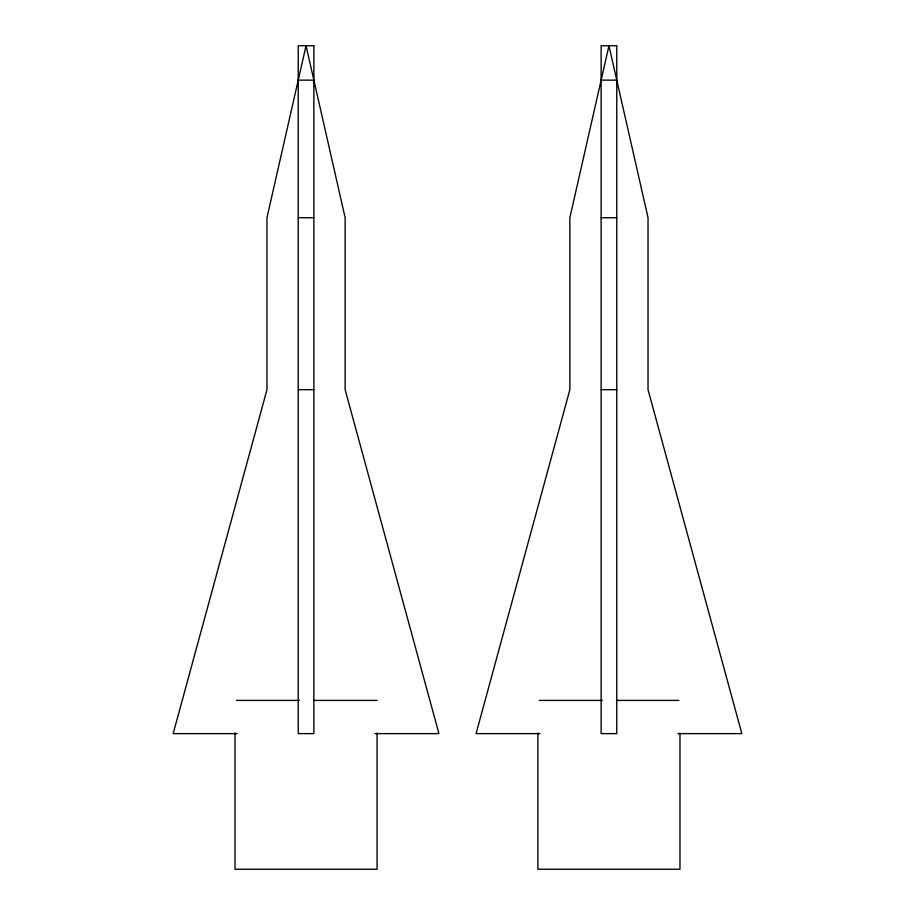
<?xml version="1.0" encoding="UTF-8"?>
<svg xmlns="http://www.w3.org/2000/svg" width="915" height="915" viewBox="0 0 915 915"><rect width="100%" height="100%" fill="white"/><g stroke="black" fill="none" stroke-linecap="round" stroke-linejoin="round"><path stroke-width="1.37" d="M298.233 80.143L313.868 80.143M601.132 80.143L616.767 80.143M298.233 217.724L313.868 217.724M601.132 217.724L616.767 217.724M298.233 389.687L313.868 389.687M601.132 389.687L616.767 389.687M236.447 700.41L299.399 700.41M313.536 700.41L377.083 700.41M539.347 700.41L602.299 700.41M616.436 700.41L678.838 700.41M237.122 733.624L173.164 733.624L266.963 389.687L266.963 217.724L306.045 45.75L345.138 217.724L345.138 389.687L438.937 733.624L374.978 733.624M540.022 733.624L476.063 733.624L569.862 389.687L569.862 217.724L608.955 45.75L648.037 217.724L648.037 389.687L741.836 733.624L677.878 733.624M679.982 733.041L679.982 869.25L537.917 869.25L537.917 733.041M377.083 733.041L377.083 869.25L235.018 869.25L235.018 733.041M313.868 45.75L298.233 45.75L298.233 733.624L313.868 733.624L313.868 45.75M616.767 45.75L601.132 45.75L601.132 733.624L616.767 733.624L616.767 45.75"/></g></svg>
